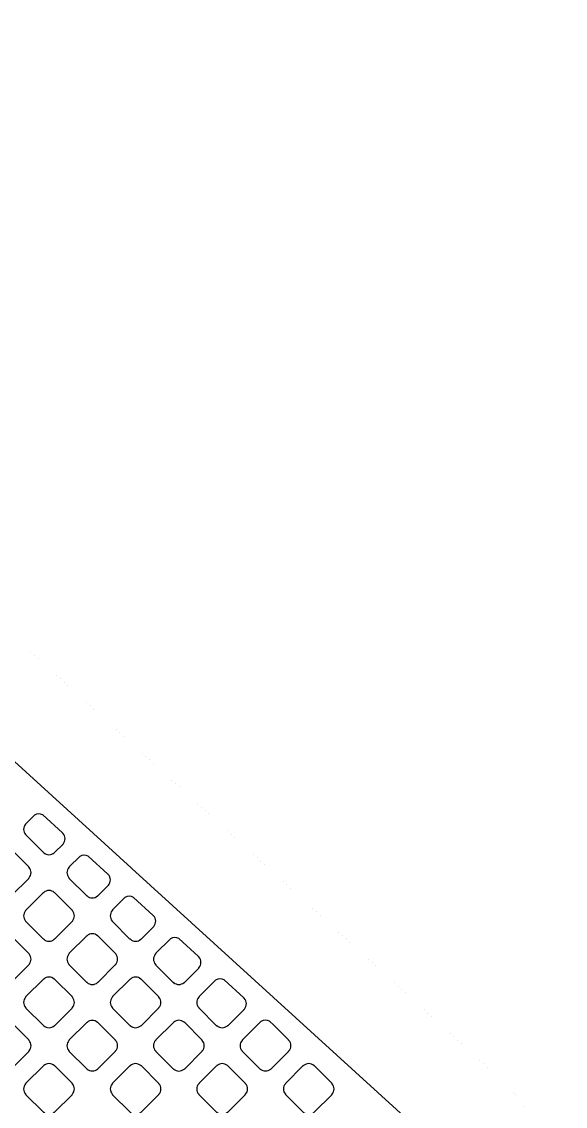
# Model space of a CAD drawing. Header units: millimetres. Extents: x 3440 to 3572, y 2 to 96.
# Drawn here: x 3540.233 to 3541.586, y 55.835 to 58.536 of the extents above; entities that cross this region are included whole.
import ezdxf

# ---------------------------------------------------------------- set-up
doc = ezdxf.new("R2010")
doc.units = ezdxf.units.MM
doc.header["$LTSCALE"] = 23.1
doc.layers.add('gbr-dxf', color=7, linetype='CONTINUOUS')
doc.layers.add('gbr-outline-dxf', color=2, linetype='CONTINUOUS')

msp = doc.modelspace()

# ---------------------------------------------------------------- linework, layer by layer
at = {"layer": 'gbr-dxf', "linetype": 'Continuous'}
msp.add_lwpolyline([(3538.1486, 58.5762), (3539.2753, 57.5501, -0.024318), (3539.277, 57.5485), (3539.5007, 57.3449, -0.03047), (3539.5029, 57.3429), (3540.5061, 56.4292, -0.023884), (3540.5079, 56.4277), (3541.2686, 55.7348, -0.015661), (3541.2696, 55.7339, -0.092405), (3541.3291, 55.6544, -0.015542), (3541.3297, 55.6531, -0.11296), (3541.3569, 55.5352, -0.013611), (3541.3569, 55.534), (3541.3569, 55.3885)], format="xyb", dxfattribs=at)
for points in [[(3540.2432, 56.538, 0.378509), (3540.2432, 56.5121, -0.100082), (3540.2442, 56.5104), (3540.2867, 56.4679, -0.095585), (3540.2884, 56.4669, 0.379465), (3540.3143, 56.4669, -0.096608), (3540.316, 56.4679), (3540.3358, 56.4877, -0.047158), (3540.3363, 56.4885, 0.392615), (3540.3357, 56.5155, -0.046076), (3540.3351, 56.5162), (3540.2856, 56.5613, 0.269396), (3540.265, 56.5606), (3540.2442, 56.5397, -0.095686)], [(3540.1354, 56.4303, 0.378755), (3540.1354, 56.4044, -0.092162), (3540.1364, 56.4028), (3540.1791, 56.3601, -0.087645), (3540.1806, 56.3591, 0.379201), (3540.2065, 56.3592, -0.096625), (3540.2082, 56.3601), (3540.2508, 56.4027, -0.096332), (3540.2517, 56.4044, 0.379092), (3540.2518, 56.4303, -0.100188), (3540.2508, 56.432), (3540.2081, 56.4747, -0.088103), (3540.2066, 56.4756, 0.378698), (3540.1807, 56.4756, -0.096462), (3540.1791, 56.4746), (3540.1364, 56.4319, -0.096301)], [(3540.3509, 56.4045, -0.102914), (3540.3519, 56.4027), (3540.3944, 56.3602, -0.099645), (3540.3961, 56.3592, 0.37829), (3540.422, 56.3592, -0.095528), (3540.4236, 56.3602), (3540.4486, 56.3851, -0.046299), (3540.4491, 56.3858, 0.391406), (3540.4485, 56.4128, -0.038586), (3540.448, 56.4134), (3540.3987, 56.4583, 0.275716), (3540.3777, 56.4578), (3540.3519, 56.4321, -0.096627), (3540.351, 56.4304, 0.379141)], [(3540.2431, 56.2966, -0.083262), (3540.244, 56.2952), (3540.2867, 56.2525, -0.096227), (3540.2883, 56.2515, 0.378952), (3540.3143, 56.2515, -0.095866), (3540.3159, 56.2525), (3540.3585, 56.2951, -0.096227), (3540.3595, 56.2967, 0.378897), (3540.3595, 56.3227, -0.091942), (3540.3586, 56.3242), (3540.3159, 56.3668, -0.095916), (3540.3143, 56.3678, 0.379605), (3540.2883, 56.3678, -0.096458), (3540.2867, 56.3668), (3540.2441, 56.3242, -0.096423), (3540.2431, 56.3226, 0.379357)], [(3540.4586, 56.2967, -0.09082), (3540.4595, 56.2952), (3540.5021, 56.2525, -0.104246), (3540.5039, 56.2515, 0.379087), (3540.5299, 56.2515, -0.09601), (3540.5315, 56.2524), (3540.5614, 56.2823, -0.046791), (3540.562, 56.2831, 0.39263), (3540.5613, 56.3101, -0.053841), (3540.5607, 56.3109), (3540.5118, 56.3555, 0.280332), (3540.4904, 56.3552), (3540.4596, 56.3243, -0.096857), (3540.4586, 56.3226, 0.379141)], [(3540.1354, 56.2149, 0.37947), (3540.1355, 56.1889, -0.104392), (3540.1365, 56.1871), (3540.1788, 56.1448, -0.100151), (3540.1806, 56.1438, 0.37981), (3540.2065, 56.1438, -0.095956), (3540.2082, 56.1448), (3540.2507, 56.1872, -0.096332), (3540.2517, 56.1889, 0.379451), (3540.2517, 56.2148, -0.10824), (3540.2506, 56.2167), (3540.2082, 56.2591, -0.096539), (3540.2066, 56.2601, 0.378699), (3540.1806, 56.2601, -0.09601), (3540.179, 56.2591), (3540.1364, 56.2165, -0.096328)], [(3540.3508, 56.2148, 0.379116), (3540.3508, 56.1889, -0.083163), (3540.3517, 56.1875), (3540.3945, 56.1446, -0.095895), (3540.3962, 56.1437, 0.379201), (3540.4221, 56.1437, -0.096625), (3540.4238, 56.1447), (3540.4663, 56.1873, -0.096111), (3540.4673, 56.1889, 0.379092), (3540.4673, 56.2148, -0.091768), (3540.4664, 56.2164), (3540.4236, 56.2592, -0.096195), (3540.422, 56.2601, 0.378338), (3540.3961, 56.2602, -0.096025), (3540.3945, 56.2592), (3540.3518, 56.2165, -0.095895)], [(3540.5664, 56.1889, -0.099107), (3540.5674, 56.1872), (3540.6099, 56.1447, -0.096227), (3540.6116, 56.1437, 0.379087), (3540.6375, 56.1437, -0.09601), (3540.6392, 56.1447), (3540.6741, 56.1796, -0.04636), (3540.6746, 56.1803, 0.39268), (3540.674, 56.2074, -0.065258), (3540.6732, 56.2084), (3540.6244, 56.2529, 0.275746), (3540.6034, 56.2524), (3540.5674, 56.2165, -0.096527), (3540.5664, 56.2149, 0.378784)], [(3540.2431, 56.0812, -0.096625), (3540.2441, 56.0795), (3540.2866, 56.0371, -0.107961), (3540.2884, 56.036, 0.379308), (3540.3144, 56.036, -0.09601), (3540.316, 56.037), (3540.3586, 56.0795, -0.096227), (3540.3595, 56.0811, 0.378952), (3540.3596, 56.1071, -0.100076), (3540.3586, 56.1088), (3540.316, 56.1513, -0.104677), (3540.3142, 56.1523, 0.37947), (3540.2883, 56.1523, -0.096458), (3540.2866, 56.1513), (3540.2441, 56.1088, -0.096627), (3540.2431, 56.1072, 0.379731)], [(3540.4587, 56.1071, 0.379116), (3540.4587, 56.0811, -0.092162), (3540.4596, 56.0796), (3540.5023, 56.0368, -0.087645), (3540.5038, 56.0359, 0.379201), (3540.5298, 56.036, -0.096625), (3540.5314, 56.0369), (3540.574, 56.0795, -0.096111), (3540.575, 56.0812, 0.379092), (3540.575, 56.1071, -0.100093), (3540.574, 56.1088), (3540.5314, 56.1515, -0.088103), (3540.5299, 56.1524, 0.378338), (3540.504, 56.1524, -0.096025), (3540.5023, 56.1514), (3540.4596, 56.1087, -0.095895)], [(3540.6741, 56.0812, -0.090793), (3540.675, 56.0796), (3540.7177, 56.037, -0.104246), (3540.7195, 56.036, 0.379087), (3540.7454, 56.036, -0.09601), (3540.747, 56.0369), (3540.787, 56.0769, -0.04636), (3540.7875, 56.0776, 0.392357), (3540.7869, 56.1047, -0.053302), (3540.7863, 56.1055), (3540.7373, 56.1501, 0.279808), (3540.716, 56.1497), (3540.6751, 56.1088, -0.096527), (3540.6741, 56.1071, 0.378784)], [(3540.1353, 55.9734, -0.10047), (3540.1363, 55.9717), (3540.1789, 55.9291, -0.096111), (3540.1806, 55.9281, 0.37981), (3540.2065, 55.9281, -0.095956), (3540.2082, 55.9291), (3540.2508, 55.9717, -0.096332), (3540.2518, 55.9734, 0.37981), (3540.2518, 55.9993, -0.096625), (3540.2508, 56.001), (3540.208, 56.0438, -0.083651), (3540.2066, 56.0447, 0.379731), (3540.1806, 56.0447, -0.096458), (3540.179, 56.0437), (3540.1363, 56.001, -0.096627), (3540.1353, 55.9994, 0.379731)], [(3540.3509, 55.9734, -0.096625), (3540.3519, 55.9717), (3540.3943, 55.9294, -0.107961), (3540.3961, 55.9283, 0.379308), (3540.4221, 55.9283, -0.09601), (3540.4237, 55.9293), (3540.4663, 55.9718, -0.096227), (3540.4672, 55.9734, 0.378952), (3540.4672, 55.9994, -0.100076), (3540.4662, 56.0011), (3540.4238, 56.0435, -0.104677), (3540.422, 56.0445, 0.37947), (3540.3961, 56.0445, -0.096458), (3540.3944, 56.0435), (3540.3519, 56.001, -0.096627), (3540.3509, 55.9993, 0.379731)], [(3540.5664, 55.9994, 0.379116), (3540.5664, 55.9734, -0.092029), (3540.5673, 55.9719), (3540.6102, 55.929, -0.087648), (3540.6116, 55.9281, 0.379201), (3540.6376, 55.9281, -0.095956), (3540.6392, 55.9291), (3540.6818, 55.9717, -0.096111), (3540.6828, 55.9733, 0.379092), (3540.6828, 55.9993, -0.100093), (3540.6818, 56.001), (3540.6391, 56.0438, -0.088103), (3540.6376, 56.0447, 0.378338), (3540.6117, 56.0447, -0.096025), (3540.61, 56.0437), (3540.5673, 56.001, -0.096227)], [(3540.7819, 55.9734, -0.091376), (3540.7829, 55.9718), (3540.8254, 55.9293, -0.103473), (3540.8272, 55.9283, 0.378798), (3540.8531, 55.9283, -0.096367), (3540.8548, 55.9292), (3540.8973, 55.9718, -0.095916), (3540.8983, 55.9734, 0.379639), (3540.8983, 55.9994, -0.10047), (3540.8973, 56.0011), (3540.8609, 56.0374), (3540.8608, 56.0376), (3540.8502, 56.0473, 0.280106), (3540.8289, 56.0469), (3540.7829, 56.0009, -0.096527), (3540.7819, 55.9993, 0.378945)], [(3540.2431, 55.8655, -0.092348), (3540.2441, 55.864), (3540.2865, 55.8215, -0.10399), (3540.2883, 55.8205, 0.37981), (3540.3143, 55.8205, -0.095956), (3540.3159, 55.8215), (3540.3586, 55.8641, -0.096332), (3540.3595, 55.8657, 0.37981), (3540.3595, 55.8917, -0.087784), (3540.3586, 55.8932), (3540.3159, 55.9359, -0.092233), (3540.3144, 55.9368, 0.379731), (3540.2884, 55.9368, -0.096458), (3540.2867, 55.9358), (3540.2441, 55.8932, -0.096627), (3540.2431, 55.8915, 0.379731)], [(3540.4587, 55.8657, -0.104392), (3540.4597, 55.8639), (3540.5022, 55.8214, -0.100151), (3540.5039, 55.8204, 0.379308), (3540.5299, 55.8204, -0.09601), (3540.5315, 55.8214), (3540.574, 55.8639, -0.095916), (3540.575, 55.8656, 0.378952), (3540.575, 55.8915, -0.107685), (3540.574, 55.8934), (3540.5314, 55.9359, -0.096527), (3540.5298, 55.9369, 0.37947), (3540.5038, 55.9369, -0.096458), (3540.5022, 55.9359), (3540.4597, 55.8933, -0.096627), (3540.4587, 55.8917, 0.379731)], [(3540.6741, 55.8655, -0.083792), (3540.675, 55.8641), (3540.7177, 55.8215, -0.096627), (3540.7194, 55.8205, 0.37981), (3540.7453, 55.8205, -0.096625), (3540.747, 55.8215), (3540.7896, 55.8641, -0.096627), (3540.7905, 55.8657, 0.379237), (3540.7906, 55.8916, -0.091942), (3540.7896, 55.8932), (3540.747, 55.9358, -0.096423), (3540.7454, 55.9368, 0.379605), (3540.7194, 55.9368, -0.096458), (3540.7178, 55.9358), (3540.6751, 55.8932, -0.096857), (3540.6741, 55.8915, 0.379731)], [(3540.8897, 55.8657, -0.100082), (3540.8907, 55.864), (3540.9333, 55.8214, -0.095628), (3540.9349, 55.8204, 0.379011), (3540.9609, 55.8204, -0.09601), (3540.9625, 55.8214), (3541.0051, 55.8639, -0.096227), (3541.006, 55.8656, 0.379422), (3541.006, 55.8915, -0.108195), (3541.005, 55.8934), (3540.9625, 55.9359, -0.096423), (3540.9608, 55.9369, 0.379357), (3540.9349, 55.9369, -0.096507), (3540.9333, 55.9359), (3540.8907, 55.8933, -0.096527), (3540.8897, 55.8917, 0.378945)]]:
    msp.add_lwpolyline(points, format="xyb", close=True, dxfattribs=at)
at = {"layer": 'gbr-outline-dxf', "linetype": 'Continuous', "const_width": 0.000025}
msp.add_lwpolyline([(3541.5863, 48.1533), (3541.5863, 55.5349, 0.211094), (3541.4229, 55.9046), (3535.7496, 61.0709, -0.211095), (3535.5863, 61.4406), (3535.5863, 69.3438, 0.414217), (3535.0863, 69.8438), (3522.0863, 69.8438, 0.414217), (3521.5863, 69.3438), (3521.5863, 61.4406, 0.211094), (3521.7497, 61.0709), (3527.4229, 55.9046, -0.211095), (3527.5863, 55.5349), (3527.5863, 46.7771, 0.414217), (3528.0863, 46.2771), (3533.0863, 46.2771, 0.414217), (3533.5863, 46.7771), (3533.5863, 47.1533, -0.414217), (3534.0863, 47.6533), (3541.0863, 47.6533, 0.414217)], format="xyb", close=True, dxfattribs=at)

doc.saveas('drawing.dxf')
